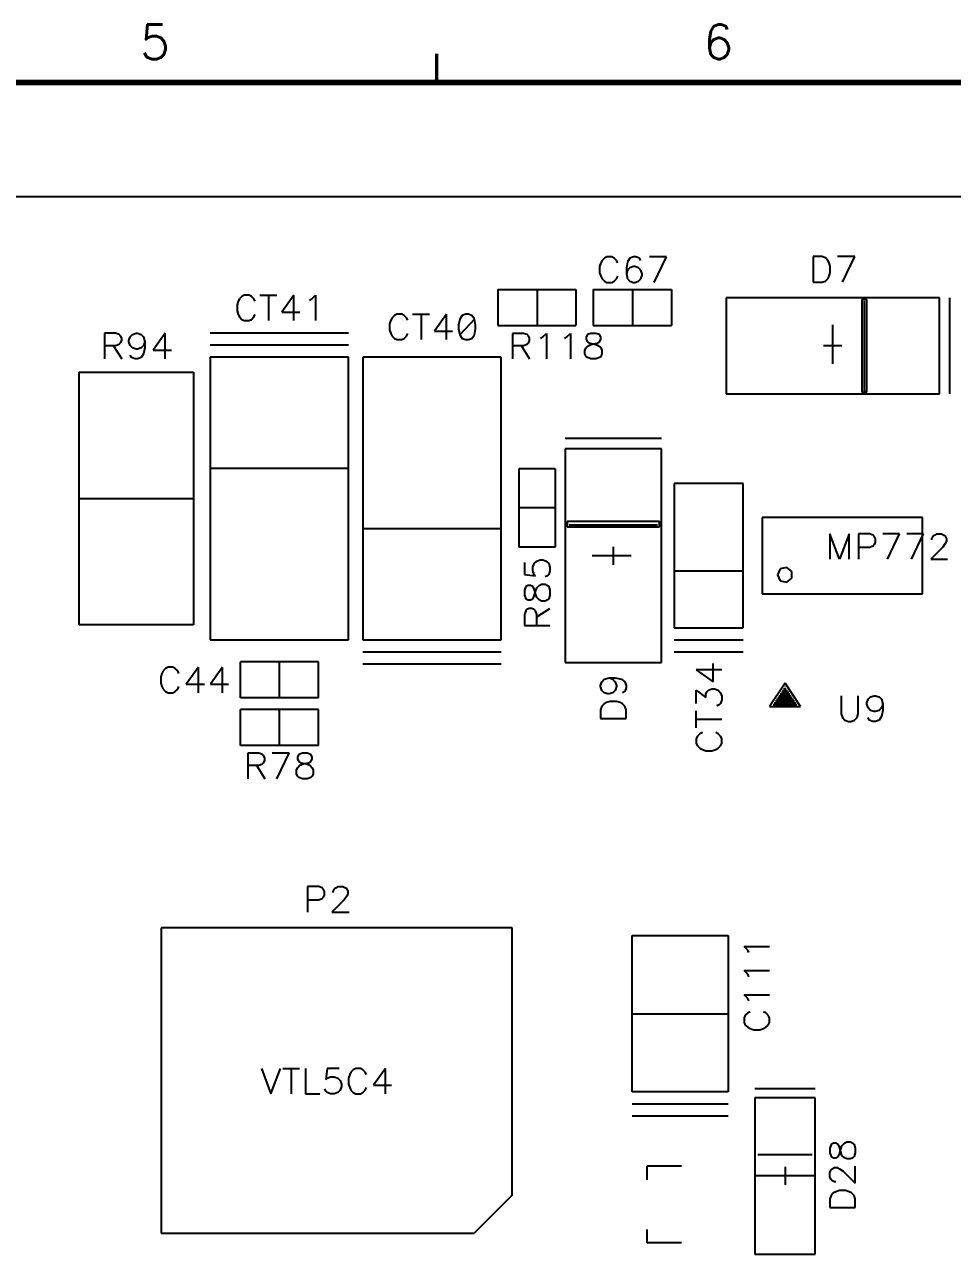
# Model space of a CAD drawing. Extents: x 295 to 953, y 10 to 290.
# Drawn here: x 700.1 to 780.3, y 183.4 to 290 of the extents above; entities that cross this region are included whole.
import ezdxf
from ezdxf.enums import TextEntityAlignment as Align

# ---------------------------------------------------------------- set-up
doc = ezdxf.new("R2010")
doc.units = 0
doc.header["$LTSCALE"] = 5
doc.header["$MEASUREMENT"] = 0
doc.layers.get('0').update_dxf_attribs({"linetype": 'CONTINUOUS', "lineweight": 25})
for name, color, linetype in [('DV-DPO-A6_TSK', 14, 'CONTINUOUS'), ('문자', 4, 'CONTINUOUS'), ('테두리', 3, 'CONTINUOUS')]:
    doc.layers.add(name, color=color, linetype=linetype)
doc.styles.get("Standard").update_dxf_attribs({"font": 'simplex.shx'})

# ---------------------------------------------------------------- blocks, each defined once
blk = doc.blocks.new('C')
at = {"layer": '테두리'}
for points, const_width in [([(258.75, 287.5), (258.75, 285)], 0.3), ([(15, 285), (15, 15), (405, 15), (405, 285), (15, 285)], 0.5)]:
    blk.add_lwpolyline(points, dxfattribs=dict(at, const_width=const_width))
at = {"layer": '문자'}
for s, p in [('5', (234.38, 288.5)), ('6', (283.12, 288.5))]:
    blk.add_text(s, height=3, dxfattribs=at).set_placement(p, align=Align.MIDDLE)

msp = doc.modelspace()

# ---------------------------------------------------------------- linework, layer by layer
at = {"layer": 'DV-DPO-A6_TSK', "color": 7}
for p, q in [((843.88, 275.1), (529.28, 275.1)), ((750.04, 269.59), (749.93, 269.38)), ((750.25, 269.8), (750.04, 269.59)), ((750.46, 269.91), (750.25, 269.8)), ((750.87, 269.91), (750.46, 269.91)), ((751.09, 269.8), (750.87, 269.91)), ((751.3, 269.59), (751.09, 269.8)), ((751.4, 269.38), (751.3, 269.59)), ((752.45, 269.8), (752.24, 269.48)), ((752.76, 269.91), (752.45, 269.8)), ((752.97, 269.91), (752.76, 269.91)), ((753.29, 269.8), (752.97, 269.91)), ((753.4, 269.59), (753.29, 269.8)), ((755.6, 269.91), (754.13, 269.91)), ((754.55, 267.7), (755.6, 269.91)), ((768.3, 269.93), (768.3, 267.71)), ((769.04, 269.93), (768.3, 269.93)), ((769.36, 269.82), (769.04, 269.93)), ((769.57, 269.61), (769.36, 269.82)), ((769.68, 269.4), (769.57, 269.61)), ((771.9, 269.93), (770.42, 269.93)), ((770.84, 267.71), (771.9, 269.93)), ((749.93, 269.38), (749.83, 269.07)), ((749.83, 269.07), (749.83, 268.54)), ((749.83, 268.54), (749.93, 268.23)), ((752.24, 269.48), (752.14, 268.96)), ((752.14, 268.96), (752.14, 268.43)), ((752.24, 268.75), (752.14, 268.43)), ((752.45, 268.96), (752.24, 268.75)), ((752.76, 269.07), (752.45, 268.96)), ((752.87, 269.07), (752.76, 269.07)), ((753.19, 268.96), (752.87, 269.07)), ((753.4, 268.75), (753.19, 268.96)), ((753.5, 268.43), (753.4, 268.75)), ((769.78, 269.08), (769.68, 269.4)), ((769.68, 268.24), (769.78, 268.55)), ((769.78, 268.55), (769.78, 269.08)), ((749.93, 268.23), (750.04, 268.02)), ((750.04, 268.02), (750.25, 267.81)), ((750.25, 267.81), (750.46, 267.7)), ((750.46, 267.7), (750.87, 267.7)), ((750.87, 267.7), (751.09, 267.81)), ((751.09, 267.81), (751.3, 268.02)), ((751.3, 268.02), (751.4, 268.23)), ((752.14, 268.43), (752.24, 268.02)), ((752.24, 268.02), (752.45, 267.81)), ((752.45, 267.81), (752.76, 267.7)), ((752.76, 267.7), (752.87, 267.7)), ((752.87, 267.7), (753.19, 267.81)), ((753.19, 267.81), (753.4, 268.02)), ((753.4, 268.02), (753.5, 268.33)), ((753.5, 268.33), (753.5, 268.43)), ((768.3, 267.71), (769.04, 267.71)), ((769.04, 267.71), (769.36, 267.81)), ((769.36, 267.81), (769.57, 268.02)), ((769.57, 268.02), (769.68, 268.24)), ((718.88, 266.49), (718.67, 266.28)), ((719.08, 266.59), (718.88, 266.49)), ((719.51, 266.59), (719.08, 266.59)), ((719.71, 266.49), (719.51, 266.59)), ((719.92, 266.28), (719.71, 266.49)), ((720.44, 266.59), (721.91, 266.59)), ((721.18, 266.59), (721.18, 264.4)), ((723.37, 266.59), (722.33, 265.13)), ((723.37, 264.4), (723.37, 266.59)), ((724.94, 266.28), (725.25, 266.59)), ((725.25, 266.59), (725.25, 264.4)), ((741.03, 267.09), (747.78, 267.09)), ((741.03, 267.09), (741.03, 263.96)), ((744.41, 267.09), (744.41, 263.96)), ((747.78, 267.09), (747.78, 263.96)), ((749.28, 267.09), (756.04, 267.09)), ((749.28, 267.09), (749.28, 263.96)), ((752.66, 267.09), (752.66, 263.96)), ((756.04, 267.09), (756.04, 263.96)), ((718.56, 266.07), (718.46, 265.76)), ((718.46, 265.76), (718.46, 265.24)), ((718.67, 266.28), (718.56, 266.07)), ((720.03, 266.07), (719.92, 266.28)), ((724.73, 266.17), (724.94, 266.28)), ((779.23, 266.38), (760.77, 266.38)), ((760.77, 266.38), (760.77, 258.06)), ((772.95, 266.21), (772.5, 266.21)), ((772.5, 266.21), (772.5, 258.22)), ((772.67, 266.04), (772.79, 266.04)), ((772.67, 265.88), (772.79, 265.88)), ((772.67, 265.72), (772.79, 265.72)), ((772.67, 265.55), (772.79, 265.55)), ((772.67, 265.4), (772.79, 265.4)), ((772.95, 258.22), (772.95, 266.21)), ((779.23, 258.06), (779.23, 266.38)), ((780.14, 258.06), (780.14, 266.38)), ((718.46, 265.24), (718.56, 264.92)), ((718.56, 264.92), (718.67, 264.71)), ((718.67, 264.71), (718.88, 264.5)), ((718.88, 264.5), (719.08, 264.4)), ((719.08, 264.4), (719.51, 264.4)), ((719.51, 264.4), (719.71, 264.5)), ((719.71, 264.5), (719.92, 264.71)), ((719.92, 264.71), (720.03, 264.92)), ((722.33, 265.13), (723.9, 265.13)), ((731.77, 264.42), (731.66, 264.11)), ((731.87, 264.63), (731.77, 264.42)), ((732.09, 264.83), (731.87, 264.63)), ((732.29, 264.94), (732.09, 264.83)), ((732.71, 264.94), (732.29, 264.94)), ((732.92, 264.83), (732.71, 264.94)), ((733.13, 264.63), (732.92, 264.83)), ((733.23, 264.42), (733.13, 264.63)), ((733.65, 264.94), (735.12, 264.94)), ((734.38, 264.94), (734.38, 262.75)), ((736.58, 264.94), (735.53, 263.48)), ((736.58, 262.75), (736.58, 264.94)), ((737.73, 264.52), (737.63, 264)), ((737.94, 264.83), (737.73, 264.52)), ((738.99, 264.52), (737.73, 263.16)), ((738.25, 264.94), (737.94, 264.83)), ((738.46, 264.94), (738.25, 264.94)), ((738.78, 264.83), (738.46, 264.94)), ((738.99, 264.52), (738.78, 264.83)), ((739.09, 264), (738.99, 264.52)), ((772.67, 265.23), (772.79, 265.23)), ((772.67, 265.07), (772.79, 265.07)), ((772.67, 264.91), (772.79, 264.91)), ((772.67, 264.74), (772.79, 264.74)), ((772.67, 264.58), (772.79, 264.58)), ((772.67, 264.42), (772.79, 264.42)), ((707.95, 263.3), (707, 263.3)), ((707, 263.3), (707, 261.1)), ((708.27, 263.2), (707.95, 263.3)), ((708.37, 263.09), (708.27, 263.2)), ((709.21, 262.98), (709.42, 263.2)), ((709.42, 263.2), (709.74, 263.3)), ((709.74, 263.3), (709.84, 263.3)), ((709.84, 263.3), (710.15, 263.2)), ((710.15, 263.2), (710.37, 262.98)), ((712.25, 263.3), (711.2, 261.83)), ((712.25, 261.1), (712.25, 263.3)), ((728.1, 263.32), (716.14, 263.32)), ((731.66, 264.11), (731.66, 263.59)), ((731.66, 263.59), (731.77, 263.27)), ((731.77, 263.27), (731.87, 263.06)), ((733.13, 263.06), (733.23, 263.27)), ((735.53, 263.48), (737.1, 263.48)), ((737.63, 264), (737.63, 263.68)), ((737.63, 263.68), (737.73, 263.16)), ((738.99, 263.16), (739.09, 263.68)), ((739.09, 263.68), (739.09, 264)), ((741.03, 263.96), (747.78, 263.96)), ((743.23, 263.29), (742.3, 263.29)), ((742.3, 263.29), (742.3, 261.1)), ((743.55, 263.18), (743.23, 263.29)), ((744.9, 262.98), (745.22, 263.29)), ((745.22, 263.29), (745.22, 261.1)), ((747, 262.98), (747.31, 263.29)), ((747.31, 263.29), (747.31, 261.1)), ((749.08, 263.29), (748.77, 263.18)), ((749.51, 263.29), (749.08, 263.29)), ((749.28, 263.96), (756.04, 263.96)), ((749.82, 263.18), (749.51, 263.29)), ((770, 260.66), (770, 264.04)), ((772.67, 264.25), (772.79, 264.25)), ((772.67, 264.09), (772.79, 264.09)), ((772.67, 263.93), (772.79, 263.93)), ((772.67, 263.76), (772.79, 263.76)), ((772.67, 263.61), (772.79, 263.61)), ((772.67, 263.44), (772.79, 263.44)), ((772.67, 263.28), (772.79, 263.28)), ((707, 262.25), (707.95, 262.25)), ((707.74, 262.25), (708.48, 261.1)), ((707.95, 262.25), (708.27, 262.36)), ((708.27, 262.36), (708.37, 262.46)), ((708.48, 262.88), (708.37, 263.09)), ((708.37, 262.46), (708.48, 262.67)), ((708.48, 262.67), (708.48, 262.88)), ((709.1, 262.67), (709.21, 262.98)), ((709.1, 262.57), (709.1, 262.67)), ((709.21, 262.25), (709.1, 262.57)), ((709.42, 262.04), (709.21, 262.25)), ((710.37, 262.25), (710.15, 262.04)), ((710.37, 262.98), (710.47, 262.57)), ((710.47, 262.57), (710.37, 262.25)), ((710.47, 262.57), (710.47, 262.04)), ((728.1, 262.27), (716.14, 262.27)), ((731.87, 263.06), (732.09, 262.85)), ((732.09, 262.85), (732.29, 262.75)), ((732.29, 262.75), (732.71, 262.75)), ((732.71, 262.75), (732.92, 262.85)), ((732.92, 262.85), (733.13, 263.06)), ((737.73, 263.16), (737.94, 262.85)), ((737.94, 262.85), (738.25, 262.75)), ((738.25, 262.75), (738.46, 262.75)), ((738.46, 262.75), (738.78, 262.85)), ((738.78, 262.85), (738.99, 263.16)), ((742.3, 262.25), (743.23, 262.25)), ((743.03, 262.25), (743.75, 261.1)), ((743.23, 262.25), (743.55, 262.35)), ((743.66, 263.08), (743.55, 263.18)), ((743.55, 262.35), (743.66, 262.45)), ((743.75, 262.87), (743.66, 263.08)), ((743.66, 262.45), (743.75, 262.66)), ((743.75, 262.66), (743.75, 262.87)), ((744.7, 262.87), (744.9, 262.98)), ((746.79, 262.87), (747, 262.98)), ((748.77, 263.18), (748.67, 262.98)), ((748.67, 262.98), (748.67, 262.77)), ((748.67, 262.77), (748.77, 262.56)), ((748.67, 262.03), (748.88, 262.25)), ((748.77, 262.56), (748.98, 262.45)), ((748.88, 262.25), (749.19, 262.35)), ((748.98, 262.45), (749.4, 262.35)), ((749.19, 262.35), (749.61, 262.45)), ((749.4, 262.35), (749.71, 262.25)), ((749.61, 262.45), (749.82, 262.56)), ((749.71, 262.25), (749.92, 262.03)), ((749.92, 262.98), (749.82, 263.18)), ((749.82, 262.56), (749.92, 262.77)), ((749.92, 262.77), (749.92, 262.98)), ((770.78, 262.22), (769.21, 262.22)), ((772.67, 263.12), (772.79, 263.12)), ((772.67, 262.95), (772.79, 262.95)), ((772.67, 262.79), (772.79, 262.79)), ((772.67, 262.63), (772.79, 262.63)), ((772.67, 262.46), (772.79, 262.46)), ((772.67, 262.3), (772.79, 262.3)), ((772.67, 262.14), (772.79, 262.14)), ((709.32, 261.2), (709.21, 261.41)), ((709.63, 261.1), (709.32, 261.2)), ((709.74, 261.93), (709.42, 262.04)), ((709.84, 261.1), (709.63, 261.1)), ((709.84, 261.93), (709.74, 261.93)), ((710.15, 262.04), (709.84, 261.93)), ((710.15, 261.2), (709.84, 261.1)), ((710.37, 261.52), (710.15, 261.2)), ((710.47, 262.04), (710.37, 261.52)), ((711.2, 261.83), (712.78, 261.83)), ((716.14, 261.23), (716.14, 236.79)), ((728.1, 261.23), (716.14, 261.23)), ((728.1, 236.79), (728.1, 261.23)), ((729.35, 261.23), (729.35, 236.79)), ((741.3, 261.23), (729.35, 261.23)), ((741.3, 236.79), (741.3, 261.23)), ((748.56, 261.83), (748.67, 262.03)), ((748.56, 261.51), (748.56, 261.83)), ((748.67, 261.3), (748.56, 261.51)), ((748.77, 261.2), (748.67, 261.3)), ((749.08, 261.1), (748.77, 261.2)), ((749.51, 261.1), (749.08, 261.1)), ((749.82, 261.2), (749.51, 261.1)), ((749.92, 261.3), (749.82, 261.2)), ((749.92, 262.03), (750.03, 261.83)), ((750.03, 261.51), (749.92, 261.3)), ((750.03, 261.83), (750.03, 261.51)), ((772.67, 261.97), (772.79, 261.97)), ((772.67, 261.81), (772.79, 261.81)), ((772.67, 261.65), (772.79, 261.65)), ((772.67, 261.49), (772.79, 261.49)), ((772.67, 261.32), (772.79, 261.32)), ((772.67, 261.16), (772.79, 261.16)), ((772.67, 261), (772.79, 261)), ((772.67, 260.83), (772.79, 260.83)), ((772.67, 260.67), (772.79, 260.67)), ((772.67, 260.51), (772.79, 260.51)), ((772.67, 260.34), (772.79, 260.34)), ((772.67, 260.18), (772.79, 260.18)), ((772.67, 260.02), (772.79, 260.02)), ((704.79, 238.09), (704.79, 259.93)), ((704.79, 259.93), (714.68, 259.93)), ((714.68, 259.93), (714.68, 238.09)), ((772.67, 259.85), (772.79, 259.85)), ((772.67, 259.7), (772.79, 259.7)), ((772.67, 259.53), (772.79, 259.53)), ((772.67, 259.37), (772.79, 259.37)), ((772.67, 259.21), (772.79, 259.21)), ((772.67, 259.04), (772.79, 259.04)), ((760.77, 258.06), (779.23, 258.06)), ((772.5, 258.22), (772.95, 258.22)), ((772.67, 258.88), (772.79, 258.88)), ((772.67, 258.72), (772.79, 258.72)), ((772.67, 258.55), (772.79, 258.55)), ((772.67, 258.39), (772.79, 258.39)), ((755.17, 254.2), (746.85, 254.2)), ((746.85, 253.29), (746.85, 234.83)), ((755.17, 253.29), (746.85, 253.29)), ((755.17, 234.83), (755.17, 253.29)), ((728.1, 251.61), (716.14, 251.61)), ((742.84, 251.57), (742.84, 244.8)), ((745.97, 251.57), (742.84, 251.57)), ((745.97, 251.57), (745.97, 244.8)), ((762.25, 250.3), (756.28, 250.3)), ((756.28, 250.3), (756.28, 245.62)), ((762.25, 245.62), (762.25, 250.3)), ((704.79, 249.01), (714.68, 249.01)), ((745.97, 248.19), (742.84, 248.19)), ((777.76, 247.36), (763.89, 247.36)), ((763.89, 247.36), (763.89, 240.76)), ((777.76, 240.76), (777.76, 247.36)), ((729.35, 246.42), (741.3, 246.42)), ((755, 247.02), (747.02, 247.02)), ((747.02, 247.02), (747.02, 246.57)), ((747.02, 246.57), (755, 246.57)), ((747.18, 246.73), (754.84, 246.73)), ((755, 246.57), (755, 247.02)), ((756.28, 245.62), (756.28, 244.84)), ((762.25, 244.84), (762.25, 245.62)), ((770.57, 243.75), (769.74, 245.94)), ((769.74, 245.94), (769.74, 243.75)), ((771.41, 245.94), (770.57, 243.75)), ((771.41, 243.75), (771.41, 245.94)), ((773.18, 245.94), (772.24, 245.94)), ((772.24, 245.94), (772.24, 243.75)), ((773.49, 245.83), (773.18, 245.94)), ((773.59, 245.74), (773.49, 245.83)), ((773.69, 245.52), (773.59, 245.74)), ((773.59, 245), (773.69, 245.21)), ((773.69, 245.21), (773.69, 245.52)), ((775.78, 245.94), (774.32, 245.94)), ((774.73, 243.75), (775.78, 245.94)), ((777.86, 245.94), (776.4, 245.94)), ((776.81, 243.75), (777.86, 245.94)), ((778.58, 245.52), (778.69, 245.74)), ((778.58, 245.42), (778.58, 245.52)), ((778.69, 245.74), (778.79, 245.83)), ((778.79, 245.83), (779, 245.94)), ((779, 245.94), (779.42, 245.94)), ((779.42, 245.94), (779.62, 245.83)), ((779.73, 245.11), (779.52, 244.8)), ((779.62, 245.83), (779.73, 245.74)), ((779.73, 245.74), (779.83, 245.52)), ((779.83, 245.32), (779.73, 245.11)), ((779.83, 245.52), (779.83, 245.32)), ((745.97, 244.8), (742.84, 244.8)), ((752.57, 244.06), (749.19, 244.06)), ((751.01, 244.84), (751.01, 243.28)), ((756.28, 244.84), (756.28, 243.41)), ((762.25, 243.41), (762.25, 244.84)), ((772.24, 244.8), (773.18, 244.8)), ((773.18, 244.8), (773.49, 244.9)), ((773.49, 244.9), (773.59, 245)), ((779.52, 244.8), (778.48, 243.75)), ((743.33, 243.48), (743.33, 242.43)), ((744.06, 243.07), (744.16, 243.38)), ((744.06, 242.75), (744.06, 243.07)), ((744.16, 243.38), (744.38, 243.59)), ((744.38, 243.59), (744.69, 243.69)), ((744.69, 243.69), (744.9, 243.69)), ((744.9, 243.69), (745.21, 243.59)), ((745.21, 243.59), (745.43, 243.38)), ((745.43, 243.38), (745.53, 243.07)), ((745.53, 243.07), (745.53, 242.75)), ((756.28, 243.41), (756.28, 242.24)), ((762.25, 242.24), (762.25, 243.41)), ((766.02, 243.05), (765.46, 242.92)), ((766.47, 242.7), (766.02, 243.05)), ((778.48, 243.75), (779.94, 243.75)), ((743.33, 242.43), (744.27, 242.33)), ((744.16, 242.43), (744.06, 242.75)), ((744.27, 242.33), (744.16, 242.43)), ((745.32, 242.33), (745.11, 242.23)), ((745.43, 242.43), (745.32, 242.33)), ((745.53, 242.75), (745.43, 242.43)), ((756.28, 242.76), (762.25, 242.76)), ((756.28, 242.24), (756.28, 237.82)), ((762.25, 237.82), (762.25, 242.24)), ((765.46, 242.92), (765.21, 242.41)), ((765.21, 242.41), (765.46, 241.89)), ((765.46, 241.89), (766.02, 241.77)), ((766.02, 241.77), (766.47, 242.12)), ((766.47, 242.12), (766.47, 242.7)), ((743.43, 241.39), (743.33, 241.07)), ((743.33, 241.07), (743.33, 240.65)), ((743.64, 241.49), (743.43, 241.39)), ((743.85, 241.49), (743.64, 241.49)), ((744.06, 241.39), (743.85, 241.49)), ((744.16, 241.18), (744.06, 241.39)), ((744.27, 240.76), (744.16, 241.18)), ((744.16, 240.55), (744.27, 240.97)), ((744.27, 240.97), (744.38, 241.28)), ((744.38, 241.28), (744.59, 241.49)), ((744.59, 241.49), (744.79, 241.59)), ((744.79, 241.59), (745.11, 241.59)), ((745.11, 241.59), (745.32, 241.49)), ((745.32, 241.49), (745.43, 241.39)), ((745.43, 241.39), (745.53, 241.07)), ((745.53, 241.07), (745.53, 240.65)), ((743.33, 240.65), (743.43, 240.34)), ((743.43, 240.34), (743.64, 240.23)), ((743.64, 240.23), (743.85, 240.23)), ((743.85, 240.23), (744.06, 240.34)), ((744.06, 240.34), (744.16, 240.55)), ((744.38, 240.45), (744.27, 240.76)), ((744.59, 240.23), (744.38, 240.45)), ((744.79, 240.13), (744.59, 240.23)), ((745.11, 240.13), (744.79, 240.13)), ((745.32, 240.23), (745.11, 240.13)), ((745.43, 240.34), (745.32, 240.23)), ((745.53, 240.65), (745.43, 240.34)), ((763.89, 240.76), (775.78, 240.76)), ((775.78, 240.76), (777.76, 240.76)), ((743.43, 239.29), (743.33, 238.97)), ((743.33, 238.97), (743.33, 238.03)), ((743.54, 239.4), (743.43, 239.29)), ((743.74, 239.5), (743.54, 239.4)), ((743.95, 239.5), (743.74, 239.5)), ((744.16, 239.4), (743.95, 239.5)), ((744.27, 239.29), (744.16, 239.4)), ((744.38, 238.97), (744.27, 239.29)), ((744.38, 238.76), (745.53, 239.5)), ((744.38, 238.03), (744.38, 238.97)), ((714.68, 238.09), (704.79, 238.09)), ((743.33, 238.03), (745.53, 238.03)), ((756.28, 237.82), (762.25, 237.82)), ((716.14, 236.79), (728.1, 236.79)), ((729.35, 236.79), (741.3, 236.79)), ((756.28, 236.78), (762.25, 236.78)), ((729.35, 235.75), (741.3, 235.75)), ((756.28, 235.74), (762.25, 235.74)), ((725.49, 234.89), (718.74, 234.89)), ((718.74, 231.77), (718.74, 234.89)), ((722.12, 231.77), (722.12, 234.89)), ((725.49, 231.77), (725.49, 234.89)), ((729.35, 234.71), (741.3, 234.71)), ((746.85, 234.83), (755.17, 234.83)), ((759.66, 233.15), (759.66, 234.72)), ((711.96, 233.88), (711.86, 233.57)), ((711.86, 233.57), (711.86, 233.04)), ((712.06, 234.09), (711.96, 233.88)), ((712.27, 234.3), (712.06, 234.09)), ((712.49, 234.41), (712.27, 234.3)), ((712.9, 234.41), (712.49, 234.41)), ((713.11, 234.3), (712.9, 234.41)), ((713.32, 234.09), (713.11, 234.3)), ((713.43, 233.88), (713.32, 234.09)), ((715.11, 234.41), (714.06, 232.94)), ((715.11, 232.2), (715.11, 234.41)), ((717.21, 234.41), (716.16, 232.94)), ((717.21, 232.2), (717.21, 234.41)), ((750.01, 233.16), (750.22, 233.37)), ((750.22, 233.37), (750.64, 233.48)), ((750.64, 233.48), (750.96, 233.37)), ((750.64, 233.48), (751.17, 233.48)), ((750.96, 233.37), (751.17, 233.16)), ((751.17, 233.48), (751.71, 233.37)), ((751.71, 233.37), (752.02, 233.16)), ((760.39, 234.2), (758.19, 234.2)), ((758.19, 234.2), (759.66, 233.15)), ((711.86, 233.04), (711.96, 232.73)), ((711.96, 232.73), (712.06, 232.52)), ((712.06, 232.52), (712.27, 232.31)), ((712.27, 232.31), (712.49, 232.2)), ((712.9, 232.2), (713.11, 232.31)), ((713.11, 232.31), (713.32, 232.52)), ((713.32, 232.52), (713.43, 232.73)), ((714.06, 232.94), (715.63, 232.94)), ((716.16, 232.94), (717.73, 232.94)), ((749.9, 232.84), (750.01, 233.16)), ((749.9, 232.73), (749.9, 232.84)), ((750.01, 232.41), (749.9, 232.73)), ((750.22, 232.2), (750.01, 232.41)), ((751.17, 232.41), (750.96, 232.2)), ((751.17, 233.16), (751.28, 232.84)), ((751.28, 232.73), (751.17, 232.41)), ((751.28, 232.84), (751.28, 232.73)), ((752.02, 232.31), (751.81, 232.2)), ((752.02, 233.16), (752.13, 232.84)), ((752.13, 232.63), (752.02, 232.31)), ((752.13, 232.84), (752.13, 232.63)), ((758.19, 231.27), (758.19, 232.42)), ((758.19, 232.42), (759.03, 231.79)), ((759.03, 232.1), (759.14, 232.32)), ((759.14, 232.32), (759.24, 232.42)), ((759.24, 232.42), (759.55, 232.53)), ((759.55, 232.53), (759.76, 232.53)), ((759.76, 232.53), (760.07, 232.42)), ((760.07, 232.42), (760.28, 232.21)), ((765.87, 233.03), (764.52, 231.01)), ((765.65, 232.4), (766.09, 232.4)), ((765.75, 232.55), (765.98, 232.55)), ((765.85, 232.71), (765.88, 232.71)), ((767.21, 231.01), (765.87, 233.03)), ((712.49, 232.2), (712.9, 232.2)), ((725.49, 231.77), (718.74, 231.77)), ((750.22, 231.25), (750.01, 231.04)), ((750.54, 232.1), (750.22, 232.2)), ((750.43, 231.36), (750.22, 231.25)), ((750.75, 231.46), (750.43, 231.36)), ((750.64, 232.1), (750.54, 232.1)), ((750.96, 232.2), (750.64, 232.1)), ((751.28, 231.46), (750.75, 231.46)), ((751.6, 231.36), (751.28, 231.46)), ((751.81, 231.25), (751.6, 231.36)), ((752.02, 231.04), (751.81, 231.25)), ((759.03, 231.79), (759.03, 232.1)), ((760.28, 231.27), (760.18, 231.17)), ((760.28, 232.21), (760.39, 231.9)), ((760.39, 231.58), (760.28, 231.27)), ((760.39, 231.9), (760.39, 231.58)), ((764.93, 231.33), (766.8, 231.33)), ((765.04, 231.49), (766.7, 231.49)), ((765.14, 231.64), (766.6, 231.64)), ((765.24, 231.79), (766.49, 231.79)), ((765.34, 231.95), (766.39, 231.95)), ((765.44, 232.1), (766.29, 232.1)), ((765.55, 232.25), (766.19, 232.25)), ((770.73, 231.95), (770.73, 230.37)), ((772.21, 230.37), (772.21, 231.95)), ((772.95, 231.32), (773.06, 231.64)), ((772.95, 231.21), (772.95, 231.32)), ((773.06, 231.64), (773.27, 231.85)), ((773.27, 231.85), (773.59, 231.95)), ((773.59, 231.95), (773.69, 231.95)), ((773.69, 231.95), (774.01, 231.85)), ((774.01, 231.85), (774.22, 231.64)), ((774.22, 231.64), (774.32, 231.21)), ((725.49, 230.76), (718.74, 230.76)), ((718.74, 227.64), (718.74, 230.76)), ((722.12, 227.64), (722.12, 230.76)), ((725.49, 227.64), (725.49, 230.76)), ((750.01, 231.04), (749.9, 230.72)), ((749.9, 230.72), (749.9, 229.98)), ((752.13, 230.72), (752.02, 231.04)), ((752.13, 229.98), (752.13, 230.72)), ((758.19, 229.18), (758.19, 230.65)), ((760.18, 231.17), (759.97, 231.06)), ((764.52, 231.01), (767.21, 231.01)), ((764.83, 231.18), (766.9, 231.18)), ((770.73, 230.37), (770.83, 230.05)), ((772.1, 230.05), (772.21, 230.37)), ((773.06, 230.9), (772.95, 231.21)), ((773.27, 230.68), (773.06, 230.9)), ((773.59, 230.58), (773.27, 230.68)), ((773.69, 230.58), (773.59, 230.58)), ((774.01, 230.68), (773.69, 230.58)), ((774.22, 230.9), (774.01, 230.68)), ((774.22, 230.16), (774.01, 229.84)), ((774.32, 231.21), (774.22, 230.9)), ((774.32, 230.68), (774.22, 230.16)), ((774.32, 231.21), (774.32, 230.68)), ((749.9, 229.98), (752.13, 229.98)), ((758.19, 229.91), (760.39, 229.91)), ((770.83, 230.05), (771.04, 229.84)), ((771.04, 229.84), (771.36, 229.73)), ((771.36, 229.73), (771.57, 229.73)), ((771.57, 229.73), (771.89, 229.84)), ((771.89, 229.84), (772.1, 230.05)), ((773.16, 229.84), (773.06, 230.05)), ((773.48, 229.73), (773.16, 229.84)), ((773.69, 229.73), (773.48, 229.73)), ((774.01, 229.84), (773.69, 229.73)), ((758.3, 228.45), (758.19, 228.24)), ((758.19, 228.24), (758.19, 227.82)), ((758.51, 228.66), (758.3, 228.45)), ((758.72, 228.76), (758.51, 228.66)), ((760.07, 228.66), (759.87, 228.76)), ((760.28, 228.45), (760.07, 228.66)), ((760.39, 228.24), (760.28, 228.45)), ((760.39, 227.82), (760.39, 228.24)), ((725.49, 227.64), (718.74, 227.64)), ((720.33, 226.98), (719.39, 226.98)), ((719.39, 226.98), (719.39, 224.77)), ((720.65, 226.87), (720.33, 226.98)), ((722.96, 226.98), (721.49, 226.98)), ((721.91, 224.77), (722.96, 226.98)), ((724.11, 226.98), (723.8, 226.87)), ((724.53, 226.98), (724.11, 226.98)), ((724.85, 226.87), (724.53, 226.98)), ((758.19, 227.82), (758.3, 227.61)), ((758.3, 227.61), (758.51, 227.4)), ((758.51, 227.4), (758.72, 227.3)), ((758.72, 227.3), (759.03, 227.19)), ((759.03, 227.19), (759.55, 227.19)), ((759.55, 227.19), (759.87, 227.3)), ((759.87, 227.3), (760.07, 227.4)), ((760.07, 227.4), (760.28, 227.61)), ((760.28, 227.61), (760.39, 227.82)), ((719.39, 225.93), (720.33, 225.93)), ((720.13, 225.93), (720.86, 224.77)), ((720.33, 225.93), (720.65, 226.04)), ((720.75, 226.77), (720.65, 226.87)), ((720.65, 226.04), (720.75, 226.14)), ((720.86, 226.56), (720.75, 226.77)), ((720.75, 226.14), (720.86, 226.35)), ((720.86, 226.35), (720.86, 226.56)), ((723.8, 226.87), (723.69, 226.66)), ((723.69, 226.66), (723.69, 226.45)), ((723.69, 226.45), (723.8, 226.25)), ((723.69, 225.72), (723.9, 225.93)), ((723.8, 226.25), (724, 226.14)), ((723.9, 225.93), (724.21, 226.04)), ((724, 226.14), (724.43, 226.04)), ((724.21, 226.04), (724.64, 226.14)), ((724.43, 226.04), (724.74, 225.93)), ((724.64, 226.14), (724.85, 226.25)), ((724.74, 225.93), (724.95, 225.72)), ((724.95, 226.66), (724.85, 226.87)), ((724.85, 226.25), (724.95, 226.45)), ((724.95, 226.45), (724.95, 226.66)), ((723.59, 225.51), (723.69, 225.72)), ((723.59, 225.2), (723.59, 225.51)), ((723.69, 224.99), (723.59, 225.2)), ((723.8, 224.88), (723.69, 224.99)), ((724.11, 224.77), (723.8, 224.88)), ((724.85, 224.88), (724.53, 224.77)), ((724.95, 224.99), (724.85, 224.88)), ((724.95, 225.72), (725.05, 225.51)), ((725.05, 225.2), (724.95, 224.99)), ((725.05, 225.51), (725.05, 225.2)), ((724.53, 224.77), (724.11, 224.77)), ((725.5, 215.44), (724.55, 215.44)), ((724.55, 215.44), (724.55, 213.22)), ((725.82, 215.34), (725.5, 215.44)), ((725.92, 215.23), (725.82, 215.34)), ((726.88, 215.23), (726.99, 215.34)), ((726.99, 215.34), (727.2, 215.44)), ((727.2, 215.44), (727.62, 215.44)), ((727.62, 215.44), (727.83, 215.34)), ((727.83, 215.34), (727.94, 215.23)), ((724.55, 214.28), (725.5, 214.28)), ((725.5, 214.28), (725.82, 214.39)), ((725.82, 214.39), (725.92, 214.49)), ((726.03, 215.02), (725.92, 215.23)), ((725.92, 214.49), (726.03, 214.7)), ((726.03, 214.7), (726.03, 215.02)), ((727.73, 214.28), (726.67, 213.22)), ((726.78, 215.02), (726.88, 215.23)), ((726.78, 214.91), (726.78, 215.02)), ((727.94, 214.6), (727.73, 214.28)), ((727.94, 215.23), (728.04, 215.02)), ((728.04, 214.81), (727.94, 214.6)), ((728.04, 215.02), (728.04, 214.81)), ((726.67, 213.22), (728.15, 213.22)), ((742.26, 211.86), (711.88, 211.86)), ((711.88, 211.86), (711.88, 185.45)), ((742.26, 188.75), (742.26, 211.86)), ((752.63, 197.68), (752.63, 211.2)), ((752.63, 211.2), (760.95, 211.2)), ((760.95, 211.2), (760.95, 197.68)), ((762.64, 209.94), (762.33, 210.26)), ((762.33, 210.26), (764.52, 210.26)), ((762.74, 209.73), (762.64, 209.94)), ((762.64, 207.85), (762.33, 208.17)), ((762.33, 208.17), (764.52, 208.17)), ((762.74, 207.64), (762.64, 207.85)), ((762.64, 205.76), (762.33, 206.08)), ((762.33, 206.08), (764.52, 206.08)), ((762.74, 205.56), (762.64, 205.76)), ((762.85, 204.61), (762.64, 204.51)), ((764.21, 204.51), (764, 204.61)), ((752.63, 204.43), (760.95, 204.43)), ((762.43, 204.3), (762.33, 204.09)), ((762.33, 204.09), (762.33, 203.67)), ((762.33, 203.67), (762.43, 203.46)), ((762.64, 204.51), (762.43, 204.3)), ((764.41, 204.3), (764.21, 204.51)), ((764.52, 204.09), (764.41, 204.3)), ((764.41, 203.46), (764.52, 203.67)), ((764.52, 203.67), (764.52, 204.09)), ((762.43, 203.46), (762.64, 203.26)), ((762.64, 203.26), (762.85, 203.15)), ((762.85, 203.15), (763.16, 203.05)), ((763.16, 203.05), (763.68, 203.05)), ((763.68, 203.05), (764, 203.15)), ((764, 203.15), (764.21, 203.26)), ((764.21, 203.26), (764.41, 203.46)), ((720.57, 199.69), (721.39, 197.52)), ((721.39, 197.52), (722.22, 199.69)), ((722.42, 199.69), (723.87, 199.69)), ((723.15, 199.69), (723.15, 197.52)), ((724.39, 199.69), (724.39, 197.52)), ((726.24, 199.69), (726.14, 198.76)), ((727.28, 199.69), (726.24, 199.69)), ((728.31, 199.38), (728.2, 199.17)), ((728.51, 199.59), (728.31, 199.38)), ((728.72, 199.69), (728.51, 199.59)), ((729.13, 199.69), (728.72, 199.69)), ((729.34, 199.59), (729.13, 199.69)), ((729.54, 199.38), (729.34, 199.59)), ((729.65, 199.17), (729.54, 199.38)), ((731.3, 199.69), (730.27, 198.25)), ((731.3, 197.52), (731.3, 199.69)), ((726.14, 198.76), (726.24, 198.87)), ((726.24, 198.87), (726.55, 198.97)), ((726.55, 198.97), (726.86, 198.97)), ((726.86, 198.97), (727.17, 198.87)), ((727.17, 198.87), (727.38, 198.66)), ((727.38, 198.66), (727.48, 198.34)), ((727.48, 198.34), (727.48, 198.14)), ((728.2, 199.17), (728.1, 198.87)), ((728.1, 198.87), (728.1, 198.34)), ((728.1, 198.34), (728.2, 198.04)), ((730.27, 198.25), (731.81, 198.25)), ((724.39, 197.52), (725.63, 197.52)), ((726.14, 197.73), (726.04, 197.94)), ((726.24, 197.63), (726.14, 197.73)), ((726.55, 197.52), (726.24, 197.63)), ((726.86, 197.52), (726.55, 197.52)), ((727.17, 197.63), (726.86, 197.52)), ((727.38, 197.83), (727.17, 197.63)), ((727.48, 198.14), (727.38, 197.83)), ((728.2, 198.04), (728.31, 197.83)), ((728.31, 197.83), (728.51, 197.63)), ((728.51, 197.63), (728.72, 197.52)), ((728.72, 197.52), (729.13, 197.52)), ((729.13, 197.52), (729.34, 197.63)), ((729.34, 197.63), (729.54, 197.83)), ((729.54, 197.83), (729.65, 198.04)), ((760.95, 197.68), (752.63, 197.68)), ((768.47, 197.94), (763.27, 197.94)), ((763.27, 197.16), (763.27, 183.64)), ((768.47, 197.16), (763.27, 197.16)), ((768.47, 183.64), (768.47, 197.16)), ((752.63, 196.63), (760.95, 196.63)), ((752.63, 195.6), (760.95, 195.6)), ((769.85, 193.13), (769.74, 192.82)), ((770.06, 193.23), (769.85, 193.13)), ((770.26, 193.23), (770.06, 193.23)), ((770.47, 193.13), (770.26, 193.23)), ((770.58, 192.92), (770.47, 193.13)), ((770.69, 192.5), (770.58, 192.92)), ((770.69, 192.71), (770.79, 193.02)), ((770.79, 193.02), (771, 193.23)), ((771, 193.23), (771.21, 193.34)), ((771.21, 193.34), (771.52, 193.34)), ((771.52, 193.34), (771.74, 193.23)), ((771.74, 193.23), (771.84, 193.13)), ((771.84, 193.13), (771.95, 192.82)), ((768.21, 192.22), (763.53, 192.22)), ((769.74, 192.82), (769.74, 192.39)), ((769.74, 192.39), (769.85, 192.08)), ((769.85, 192.08), (770.06, 191.98)), ((770.06, 191.98), (770.26, 191.98)), ((770.26, 191.98), (770.47, 192.08)), ((770.47, 192.08), (770.58, 192.29)), ((770.58, 192.29), (770.69, 192.71)), ((770.79, 192.18), (770.69, 192.5)), ((771, 191.98), (770.79, 192.18)), ((771.21, 191.87), (771, 191.98)), ((771.52, 191.87), (771.21, 191.87)), ((771.74, 191.98), (771.52, 191.87)), ((771.84, 192.08), (771.74, 191.98)), ((771.95, 192.39), (771.84, 192.08)), ((771.95, 192.82), (771.95, 192.39)), ((756.92, 191.24), (753.93, 191.24)), ((753.93, 190.07), (753.93, 191.24)), ((765.87, 191.18), (765.87, 189.62)), ((769.74, 190.72), (769.85, 190.93)), ((769.85, 190.93), (769.95, 191.03)), ((769.95, 191.03), (770.16, 191.13)), ((770.16, 191.13), (770.37, 191.13)), ((770.37, 191.13), (770.58, 191.03)), ((770.58, 191.03), (770.9, 190.82)), ((770.9, 190.82), (771.95, 189.77)), ((771.95, 189.77), (771.95, 191.24)), ((768.47, 190.4), (763.27, 190.4)), ((769.74, 190.29), (769.74, 190.72)), ((769.85, 190.09), (769.74, 190.29)), ((769.95, 189.98), (769.85, 190.09)), ((770.16, 189.88), (769.95, 189.98)), ((770.26, 189.88), (770.16, 189.88)), ((742.26, 188.75), (738.96, 185.45)), ((769.85, 188.72), (769.74, 188.41)), ((770.06, 188.93), (769.85, 188.72)), ((770.26, 189.04), (770.06, 188.93)), ((770.58, 189.15), (770.26, 189.04)), ((771.1, 189.15), (770.58, 189.15)), ((771.42, 189.04), (771.1, 189.15)), ((771.63, 188.93), (771.42, 189.04)), ((771.84, 188.72), (771.63, 188.93)), ((771.95, 188.41), (771.84, 188.72)), ((769.74, 188.41), (769.74, 187.67)), ((769.74, 187.67), (771.95, 187.67)), ((771.95, 187.67), (771.95, 188.41)), ((711.88, 185.45), (738.96, 185.45)), ((753.93, 184.61), (753.93, 185.78)), ((756.92, 184.61), (753.93, 184.61)), ((763.27, 183.64), (768.47, 183.64))]:
    msp.add_line(p, q, dxfattribs=at)

# ---------------------------------------------------------------- block references
msp.add_blockref('C', (476.98, 0))

doc.saveas('drawing.dxf')
